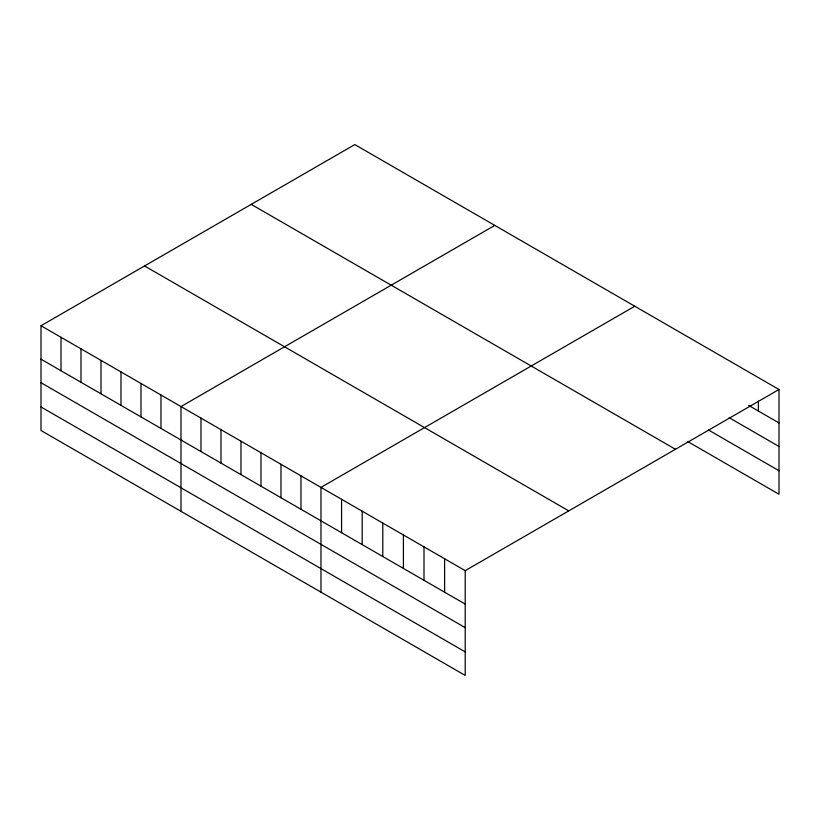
<?xml version="1.0" encoding="UTF-8"?>
<svg xmlns="http://www.w3.org/2000/svg" width="820" height="820" viewBox="0 0 820 820"><rect width="100%" height="100%" fill="white"/><g stroke="black" fill="none" stroke-linecap="round" stroke-linejoin="round"><path stroke-width="1.23" d="M465.206 627.638L465.206 570.659L41 325.745L41 430.5L465.206 675.424L465.206 627.638L41 382.714M687.908 441.662L779 494.255L779 389.5L354.793 144.576L41 325.745M494.778 225.397L180.994 406.566L180.994 511.331M634.772 306.229L320.979 487.387L320.979 592.153M465.206 570.659L779 389.5M748.639 405.398L779 422.935M729.113 417.667L779 446.469M708.511 430.018L779 470.721M251.238 204.364L675.454 449.278M144.546 265.957L568.762 510.88M41 359.18L465.206 604.094M41 406.966L465.206 651.88M758.397 401.134L758.397 411.035M444.604 558.768L444.604 592.204M424.001 546.868L424.001 580.304M403.399 534.968L403.399 568.414M382.796 523.078L382.796 556.514M362.184 511.178L362.184 544.613M341.581 499.288L341.581 532.723M300.981 475.846L300.981 509.281M280.983 464.294L280.983 497.73M260.986 452.753L260.986 486.188M240.988 441.201L240.988 474.647M220.99 429.659L220.99 463.095M200.992 418.108L200.992 451.553M160.986 395.025L160.986 428.46M140.989 383.473L140.989 416.908M120.991 371.931L120.991 405.367M100.993 360.38L100.993 393.815M80.995 348.838L80.995 382.274M60.998 337.286L60.998 370.732"/></g></svg>
